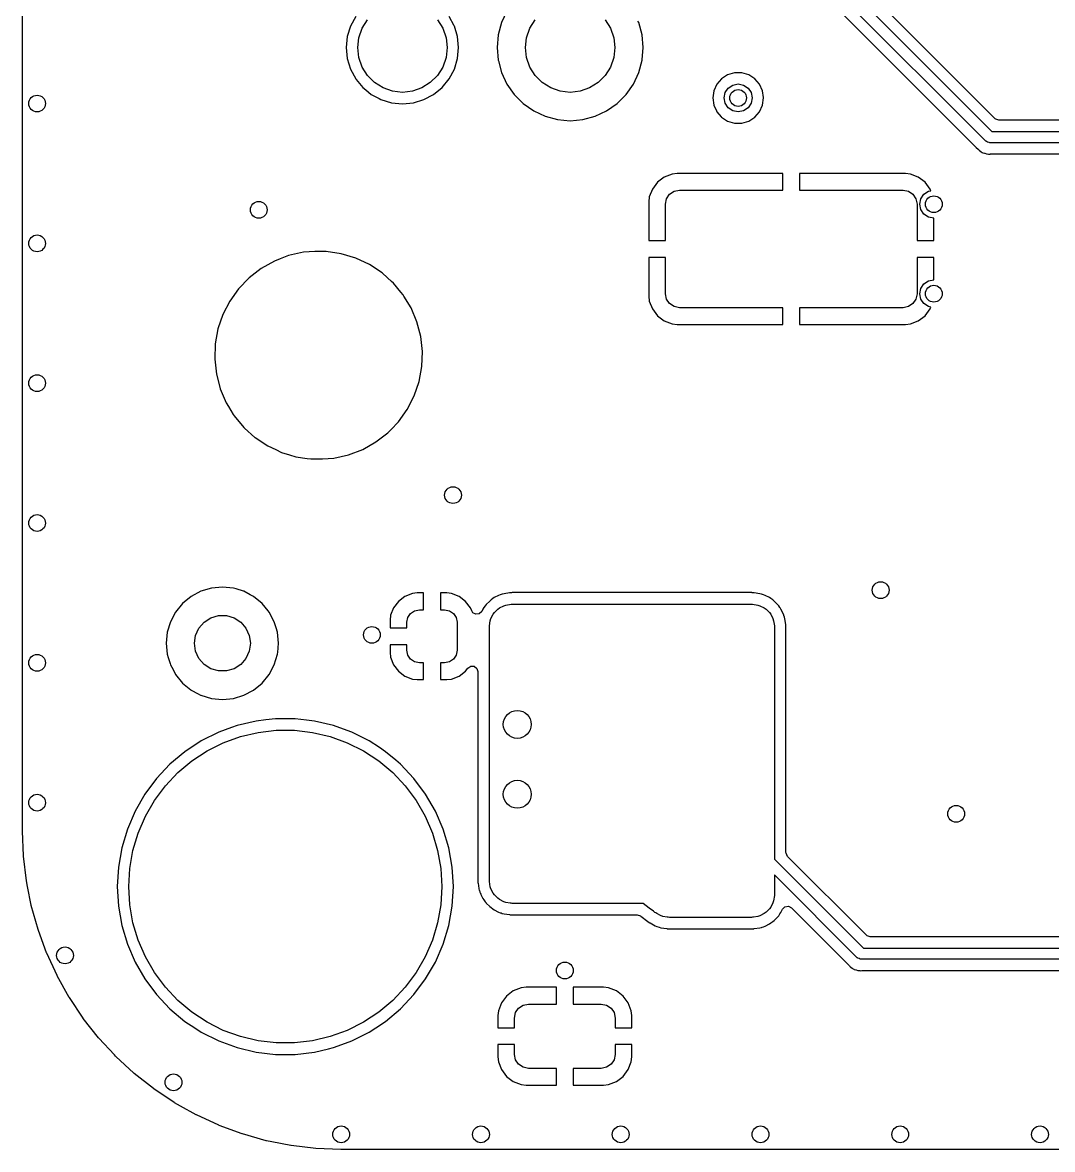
# Model space of a CAD drawing. Extents: x 100.3 to 197.2, y -144.7 to -85.3.
# Drawn here: x 100.3 to 118.72, y -144.7 to -124.55 of the extents above; entities that cross this region are included whole.
import ezdxf

# ---------------------------------------------------------------- set-up
doc = ezdxf.new("R2010")
doc.units = 0
doc.layers.add('BLACK', color=7, linetype='CONTINUOUS')

msp = doc.modelspace()

# ---------------------------------------------------------------- linework, layer by layer
at = {"layer": 'BLACK', "linetype": 'CONTINUOUS'}
for p, q in [((114.171, -123.029), (117.641, -126.5)), ((117.529, -126.671), (114.029, -123.171)), ((114.065, -123.49), (117.341, -126.766)), ((117.695, -126.271), (115.031, -123.606)), ((100.3, -125), (100.3, -124.05)), ((106.26, -124.441), (106.167, -124.615)), ((106.375, -124.653), (106.47, -124.501)), ((107.721, -124.501), (107.816, -124.653)), ((108.022, -124.611), (107.932, -124.441)), ((108.965, -124.347), (108.869, -124.553)), ((109.375, -124.653), (109.47, -124.501)), ((110.721, -124.501), (110.816, -124.653)), ((106.167, -124.615), (106.109, -124.804)), ((106.167, -124.615), (106.167, -124.615)), ((106.316, -124.822), (106.375, -124.653)), ((107.816, -124.653), (107.876, -124.822)), ((108.024, -124.615), (108.022, -124.611)), ((108.082, -124.804), (108.024, -124.615)), ((108.869, -124.553), (108.81, -124.773)), ((109.316, -124.822), (109.375, -124.653)), ((110.816, -124.653), (110.876, -124.822)), ((111.322, -124.553), (111.309, -124.524)), ((111.381, -124.773), (111.322, -124.553)), ((106.109, -124.804), (106.09, -125)), ((106.109, -124.804), (106.109, -124.804)), ((106.295, -125), (106.316, -124.822)), ((107.876, -124.822), (107.896, -125)), ((108.101, -125), (108.082, -124.804)), ((108.082, -124.804), (108.082, -124.804)), ((108.082, -124.804), (108.082, -124.804)), ((108.81, -124.773), (108.79, -125)), ((109.295, -125), (109.316, -124.822)), ((110.876, -124.822), (110.896, -125)), ((111.401, -125), (111.381, -124.773)), ((111.381, -124.773), (111.381, -124.773)), ((111.381, -124.773), (111.381, -124.773)), ((100.3, -128.45), (100.3, -125)), ((106.09, -125), (106.09, -125)), ((106.09, -125), (106.109, -125.196)), ((106.316, -125.178), (106.295, -125)), ((107.896, -125), (107.876, -125.178)), ((108.082, -125.194), (108.101, -125)), ((108.101, -125), (108.101, -125)), ((108.101, -125), (108.101, -125)), ((108.79, -125), (108.79, -125)), ((108.79, -125), (108.81, -125.227)), ((109.316, -125.178), (109.295, -125)), ((110.896, -125), (110.876, -125.178)), ((111.382, -125.22), (111.401, -125)), ((111.401, -125), (111.401, -125)), ((106.109, -125.196), (106.109, -125.196)), ((106.109, -125.196), (106.167, -125.385)), ((106.375, -125.347), (106.316, -125.178)), ((107.876, -125.178), (107.816, -125.347)), ((108.024, -125.385), (108.082, -125.196)), ((108.082, -125.196), (108.082, -125.194)), ((108.81, -125.227), (108.81, -125.227)), ((108.81, -125.227), (108.81, -125.227)), ((108.81, -125.227), (108.812, -125.236)), ((108.812, -125.236), (108.869, -125.447)), ((109.375, -125.347), (109.316, -125.178)), ((110.876, -125.178), (110.816, -125.347)), ((111.322, -125.447), (111.381, -125.227)), ((111.381, -125.227), (111.382, -125.22)), ((106.167, -125.385), (106.167, -125.385)), ((106.167, -125.385), (106.26, -125.559)), ((106.47, -125.499), (106.375, -125.347)), ((106.597, -125.626), (106.47, -125.499)), ((107.721, -125.499), (107.594, -125.626)), ((107.816, -125.347), (107.721, -125.499)), ((107.932, -125.559), (108.024, -125.385)), ((108.869, -125.447), (108.965, -125.653)), ((109.47, -125.499), (109.375, -125.347)), ((109.597, -125.626), (109.47, -125.499)), ((110.721, -125.499), (110.594, -125.626)), ((110.816, -125.347), (110.721, -125.499)), ((111.226, -125.653), (111.322, -125.447)), ((112.911, -125.486), (112.802, -125.556)), ((113.035, -125.45), (112.911, -125.486)), ((112.911, -125.486), (112.911, -125.486)), ((113.165, -125.45), (113.035, -125.45)), ((113.035, -125.45), (113.035, -125.45)), ((113.289, -125.486), (113.165, -125.45)), ((113.165, -125.45), (113.165, -125.45)), ((113.398, -125.556), (113.289, -125.486)), ((113.289, -125.486), (113.289, -125.486)), ((113.289, -125.486), (113.289, -125.486)), ((113.289, -125.486), (113.289, -125.486)), ((106.26, -125.559), (106.26, -125.559)), ((106.26, -125.559), (106.26, -125.559)), ((106.26, -125.559), (106.27, -125.571)), ((106.27, -125.571), (106.385, -125.711)), ((106.385, -125.711), (106.385, -125.711)), ((106.385, -125.711), (106.438, -125.755)), ((106.748, -125.721), (106.597, -125.626)), ((106.918, -125.78), (106.748, -125.721)), ((107.443, -125.721), (107.274, -125.78)), ((107.594, -125.626), (107.443, -125.721)), ((107.654, -125.836), (107.807, -125.711)), ((107.807, -125.711), (107.932, -125.559)), ((108.965, -125.653), (108.965, -125.653)), ((108.965, -125.653), (109.093, -125.836)), ((109.748, -125.721), (109.597, -125.626)), ((109.918, -125.78), (109.748, -125.721)), ((110.443, -125.721), (110.274, -125.78)), ((110.594, -125.626), (110.443, -125.721)), ((111.096, -125.839), (111.226, -125.653)), ((112.717, -125.654), (112.663, -125.772)), ((112.802, -125.556), (112.717, -125.654)), ((112.869, -125.804), (112.923, -125.723)), ((112.923, -125.723), (113.004, -125.669)), ((113.004, -125.669), (113.1, -125.65)), ((113.1, -125.65), (113.196, -125.669)), ((113.196, -125.669), (113.277, -125.723)), ((113.277, -125.723), (113.331, -125.804)), ((113.483, -125.654), (113.398, -125.556)), ((113.398, -125.556), (113.398, -125.556)), ((113.398, -125.556), (113.398, -125.556)), ((113.536, -125.77), (113.483, -125.654)), ((106.438, -125.755), (106.537, -125.836)), ((106.537, -125.836), (106.537, -125.836)), ((106.537, -125.836), (106.537, -125.836)), ((106.537, -125.836), (106.677, -125.911)), ((106.677, -125.911), (106.711, -125.929)), ((107.096, -125.8), (106.918, -125.78)), ((107.274, -125.78), (107.096, -125.8)), ((107.48, -125.929), (107.654, -125.836)), ((109.093, -125.836), (109.095, -125.839)), ((109.095, -125.839), (109.256, -126)), ((110.096, -125.8), (109.918, -125.78)), ((110.274, -125.78), (110.096, -125.8)), ((110.935, -126), (111.035, -125.9)), ((111.035, -125.9), (111.096, -125.839)), ((112.663, -125.772), (112.645, -125.9)), ((112.645, -125.9), (112.645, -125.9)), ((112.645, -125.9), (112.663, -126.028)), ((112.85, -125.9), (112.869, -125.804)), ((112.869, -125.996), (112.85, -125.9)), ((113.331, -125.804), (113.35, -125.9)), ((113.35, -125.9), (113.331, -125.996)), ((113.537, -125.772), (113.536, -125.77)), ((113.554, -125.892), (113.537, -125.772)), ((113.537, -126.028), (113.555, -125.9)), ((113.555, -125.9), (113.554, -125.892)), ((106.711, -125.929), (106.899, -125.986)), ((106.899, -125.986), (106.899, -125.986)), ((106.899, -125.986), (106.899, -125.986)), ((106.899, -125.986), (107.096, -126.005)), ((107.096, -126.005), (107.292, -125.986)), ((107.096, -126.005), (107.096, -126.005)), ((107.096, -126.005), (107.096, -126.005)), ((107.292, -125.986), (107.48, -125.929)), ((107.292, -125.986), (107.292, -125.986)), ((107.292, -125.986), (107.292, -125.986)), ((109.256, -126), (109.443, -126.131)), ((110.748, -126.131), (110.935, -126)), ((112.663, -126.028), (112.711, -126.133)), ((112.923, -126.077), (112.869, -125.996)), ((113.004, -126.131), (112.923, -126.077)), ((113.277, -126.077), (113.196, -126.131)), ((113.331, -125.996), (113.277, -126.077)), ((113.483, -126.146), (113.537, -126.028)), ((109.443, -126.131), (109.443, -126.131)), ((109.443, -126.131), (109.443, -126.131)), ((109.443, -126.131), (109.443, -126.131)), ((109.443, -126.131), (109.649, -126.227)), ((109.649, -126.227), (109.649, -126.227)), ((109.649, -126.227), (109.869, -126.286)), ((109.869, -126.286), (109.869, -126.286)), ((109.869, -126.286), (109.869, -126.286)), ((109.869, -126.286), (110.096, -126.306)), ((110.096, -126.306), (110.322, -126.286)), ((110.096, -126.306), (110.096, -126.306)), ((110.096, -126.306), (110.096, -126.306)), ((110.322, -126.286), (110.542, -126.227)), ((110.322, -126.286), (110.322, -126.286)), ((110.322, -126.286), (110.322, -126.286)), ((110.542, -126.227), (110.748, -126.131)), ((112.711, -126.133), (112.717, -126.146)), ((112.717, -126.146), (112.798, -126.239)), ((112.798, -126.239), (112.802, -126.244)), ((112.802, -126.244), (112.909, -126.313)), ((112.909, -126.313), (112.911, -126.314)), ((112.911, -126.314), (113.035, -126.35)), ((113.1, -126.15), (113.004, -126.131)), ((113.196, -126.131), (113.1, -126.15)), ((113.165, -126.35), (113.289, -126.314)), ((113.289, -126.314), (113.398, -126.244)), ((113.398, -126.244), (113.483, -126.146)), ((117.707, -126.281), (117.695, -126.271)), ((117.765, -126.299), (117.707, -126.281)), ((120.476, -126.299), (117.765, -126.299)), ((113.035, -126.35), (113.035, -126.35)), ((113.035, -126.35), (113.165, -126.35)), ((113.165, -126.35), (113.165, -126.35)), ((117.641, -126.5), (120.5, -126.5)), ((117.536, -126.674), (117.529, -126.671)), ((117.541, -126.681), (117.536, -126.674)), ((117.563, -126.688), (117.541, -126.681)), ((117.584, -126.699), (117.563, -126.688)), ((117.592, -126.698), (117.584, -126.699)), ((117.6, -126.7), (117.592, -126.698)), ((120.459, -126.7), (117.6, -126.7)), ((117.341, -126.766), (117.35, -126.778)), ((117.35, -126.778), (117.351, -126.777)), ((117.351, -126.777), (117.356, -126.784)), ((117.356, -126.784), (117.392, -126.817)), ((117.392, -126.817), (117.393, -126.818)), ((117.393, -126.818), (117.405, -126.83)), ((117.405, -126.83), (117.407, -126.832)), ((117.407, -126.832), (117.41, -126.834)), ((117.41, -126.834), (117.416, -126.838)), ((117.416, -126.838), (117.439, -126.86)), ((117.439, -126.86), (117.439, -126.86)), ((117.439, -126.86), (117.439, -126.86)), ((117.439, -126.86), (117.448, -126.863)), ((117.448, -126.863), (117.468, -126.874)), ((117.468, -126.874), (117.477, -126.88)), ((117.477, -126.88), (117.508, -126.887)), ((117.508, -126.887), (117.514, -126.889)), ((117.514, -126.889), (117.544, -126.9)), ((117.544, -126.9), (117.554, -126.9)), ((117.554, -126.9), (117.576, -126.903)), ((117.576, -126.903), (117.586, -126.905)), ((117.586, -126.905), (117.61, -126.902)), ((117.61, -126.902), (117.617, -126.901)), ((117.617, -126.901), (117.624, -126.9)), ((117.624, -126.9), (120.335, -126.9)), ((111.778, -127.316), (111.657, -127.407)), ((111.919, -127.261), (111.778, -127.316)), ((112.007, -127.25), (111.919, -127.261)), ((111.919, -127.261), (111.919, -127.261)), ((113.9, -127.25), (112.007, -127.25)), ((112.007, -127.25), (112.007, -127.25)), ((113.9, -127.55), (113.9, -127.25)), ((113.9, -127.25), (113.9, -127.25)), ((114.2, -127.25), (114.2, -127.55)), ((116.093, -127.25), (114.2, -127.25)), ((114.2, -127.25), (114.2, -127.25)), ((116.181, -127.261), (116.093, -127.25)), ((116.322, -127.316), (116.181, -127.261)), ((116.443, -127.407), (116.322, -127.316)), ((111.566, -127.528), (111.511, -127.669)), ((111.657, -127.407), (111.566, -127.528)), ((111.657, -127.407), (111.657, -127.407)), ((116.534, -127.528), (116.443, -127.407)), ((116.443, -127.407), (116.443, -127.407)), ((116.547, -127.561), (116.534, -127.528)), ((111.511, -127.669), (111.5, -127.757)), ((111.8, -127.8), (111.819, -127.704)), ((111.819, -127.704), (111.873, -127.623)), ((111.873, -127.623), (111.954, -127.569)), ((111.954, -127.569), (112.05, -127.55)), ((112.05, -127.55), (113.9, -127.55)), ((114.2, -127.55), (116.05, -127.55)), ((116.05, -127.55), (116.146, -127.569)), ((116.146, -127.569), (116.227, -127.623)), ((116.227, -127.623), (116.281, -127.704)), ((116.281, -127.704), (116.3, -127.8)), ((116.35, -127.8), (116.369, -127.704)), ((116.369, -127.704), (116.423, -127.623)), ((116.423, -127.623), (116.504, -127.569)), ((116.504, -127.569), (116.547, -127.561)), ((111.5, -127.757), (111.5, -127.757)), ((111.5, -127.757), (111.5, -128.45)), ((111.8, -128.45), (111.8, -127.8)), ((116.3, -127.8), (116.3, -128.45)), ((116.369, -127.896), (116.35, -127.8)), ((116.423, -127.977), (116.369, -127.896)), ((116.504, -128.031), (116.423, -127.977)), ((116.6, -128.05), (116.504, -128.031)), ((116.6, -128.45), (116.6, -128.05)), ((100.3, -130.568), (100.3, -128.45)), ((111.5, -128.45), (111.5, -128.45)), ((111.5, -128.45), (111.8, -128.45)), ((116.3, -128.45), (116.6, -128.45)), ((116.6, -128.45), (116.6, -128.45)), ((105.06, -128.719), (104.908, -128.777)), ((105.325, -128.66), (105.06, -128.719)), ((105.528, -128.645), (105.325, -128.66)), ((105.325, -128.66), (105.325, -128.66)), ((105.325, -128.66), (105.325, -128.66)), ((105.731, -128.645), (105.528, -128.645)), ((106, -128.685), (105.731, -128.645)), ((105.731, -128.645), (105.731, -128.645)), ((106.26, -128.763), (106, -128.685)), ((106, -128.685), (106, -128.685)), ((104.569, -128.949), (104.355, -129.115)), ((104.806, -128.816), (104.569, -128.949)), ((104.569, -128.949), (104.569, -128.949)), ((104.908, -128.777), (104.806, -128.816)), ((106.506, -128.878), (106.26, -128.763)), ((106.732, -129.028), (106.506, -128.878)), ((106.506, -128.878), (106.506, -128.878)), ((106.506, -128.878), (106.506, -128.878)), ((111.8, -128.75), (111.5, -128.75)), ((111.5, -128.75), (111.5, -128.75)), ((111.5, -128.75), (111.5, -129.443)), ((111.8, -129.4), (111.8, -128.75)), ((116.6, -128.75), (116.3, -128.75)), ((116.3, -128.75), (116.3, -129.4)), ((116.6, -129.15), (116.6, -128.75)), ((116.6, -128.75), (116.6, -128.75)), ((104.355, -129.115), (104.166, -129.31)), ((104.355, -129.115), (104.355, -129.115)), ((106.829, -129.115), (106.732, -129.028)), ((106.732, -129.028), (106.732, -129.028)), ((106.732, -129.028), (106.732, -129.028)), ((106.901, -129.179), (106.829, -129.115)), ((116.504, -129.169), (116.6, -129.15)), ((104.166, -129.31), (104.008, -129.531)), ((104.166, -129.31), (104.166, -129.31)), ((106.934, -129.209), (106.901, -129.179)), ((107.069, -129.371), (106.934, -129.209)), ((106.934, -129.209), (106.934, -129.209)), ((116.35, -129.4), (116.369, -129.304)), ((116.369, -129.304), (116.423, -129.223)), ((116.423, -129.223), (116.504, -129.169)), ((104.008, -129.531), (103.884, -129.773)), ((107.108, -129.418), (107.069, -129.371)), ((107.123, -129.443), (107.108, -129.418)), ((107.249, -129.65), (107.123, -129.443)), ((111.5, -129.443), (111.511, -129.531)), ((111.511, -129.531), (111.511, -129.531)), ((111.511, -129.531), (111.566, -129.672)), ((111.819, -129.496), (111.8, -129.4)), ((111.873, -129.577), (111.819, -129.496)), ((116.281, -129.496), (116.227, -129.577)), ((116.3, -129.4), (116.281, -129.496)), ((116.369, -129.496), (116.35, -129.4)), ((116.423, -129.577), (116.369, -129.496)), ((107.356, -129.9), (107.249, -129.65)), ((111.566, -129.672), (111.657, -129.793)), ((111.954, -129.631), (111.873, -129.577)), ((112.05, -129.65), (111.954, -129.631)), ((113.9, -129.65), (112.05, -129.65)), ((113.9, -129.95), (113.9, -129.65)), ((116.05, -129.65), (114.2, -129.65)), ((114.2, -129.65), (114.2, -129.95)), ((116.146, -129.631), (116.05, -129.65)), ((116.227, -129.577), (116.146, -129.631)), ((116.504, -129.631), (116.423, -129.577)), ((116.443, -129.793), (116.534, -129.672)), ((116.547, -129.639), (116.504, -129.631)), ((116.534, -129.672), (116.547, -129.639)), ((103.884, -129.773), (103.796, -130.03)), ((103.884, -129.773), (103.884, -129.773)), ((107.424, -130.162), (107.356, -129.9)), ((111.657, -129.793), (111.657, -129.793)), ((111.657, -129.793), (111.778, -129.884)), ((111.778, -129.884), (111.919, -129.939)), ((111.919, -129.939), (112.007, -129.95)), ((112.007, -129.95), (113.9, -129.95)), ((113.9, -129.95), (113.9, -129.95)), ((113.9, -129.95), (113.9, -129.95)), ((114.2, -129.95), (116.093, -129.95)), ((114.2, -129.95), (114.2, -129.95)), ((116.093, -129.95), (116.181, -129.939)), ((116.093, -129.95), (116.093, -129.95)), ((116.181, -129.939), (116.322, -129.884)), ((116.181, -129.939), (116.181, -129.939)), ((116.322, -129.884), (116.443, -129.793)), ((116.443, -129.793), (116.443, -129.793)), ((103.796, -130.03), (103.747, -130.297)), ((103.796, -130.03), (103.796, -130.03)), ((103.747, -130.297), (103.737, -130.568)), ((107.454, -130.432), (107.424, -130.162)), ((107.444, -130.703), (107.454, -130.432)), ((100.3, -135.65), (100.3, -130.568)), ((103.737, -130.568), (103.767, -130.838)), ((107.395, -130.97), (107.444, -130.703)), ((103.767, -130.838), (103.828, -131.072)), ((103.828, -131.072), (103.835, -131.1)), ((103.835, -131.1), (103.942, -131.35)), ((107.307, -131.227), (107.395, -130.97)), ((103.942, -131.35), (103.983, -131.418)), ((107.183, -131.469), (107.307, -131.227)), ((103.983, -131.418), (104.07, -131.56)), ((104.07, -131.56), (104.083, -131.582)), ((107.025, -131.69), (107.183, -131.469)), ((104.083, -131.582), (104.083, -131.582)), ((104.083, -131.582), (104.257, -131.791)), ((106.889, -131.831), (107.025, -131.69)), ((104.257, -131.791), (104.257, -131.791)), ((104.257, -131.791), (104.257, -131.791)), ((104.257, -131.791), (104.257, -131.791)), ((104.257, -131.791), (104.271, -131.803)), ((104.271, -131.803), (104.455, -131.968)), ((104.455, -131.968), (104.459, -131.972)), ((104.459, -131.972), (104.685, -132.122)), ((106.622, -132.051), (106.837, -131.885)), ((106.837, -131.885), (106.841, -131.88)), ((106.841, -131.88), (106.889, -131.831)), ((104.685, -132.122), (104.685, -132.122)), ((104.685, -132.122), (104.685, -132.122)), ((104.685, -132.122), (104.828, -132.188)), ((106.385, -132.184), (106.622, -132.051)), ((104.828, -132.188), (104.931, -132.237)), ((104.931, -132.237), (105.077, -132.281)), ((105.077, -132.281), (105.191, -132.315)), ((105.191, -132.315), (105.191, -132.315)), ((105.191, -132.315), (105.191, -132.315)), ((105.191, -132.315), (105.393, -132.345)), ((105.393, -132.345), (105.46, -132.355)), ((105.46, -132.355), (105.46, -132.355)), ((105.46, -132.355), (105.663, -132.355)), ((105.663, -132.355), (105.866, -132.34)), ((105.866, -132.34), (106.131, -132.281)), ((106.131, -132.281), (106.385, -132.184)), ((103.49, -134.721), (103.316, -134.814)), ((103.679, -134.664), (103.49, -134.721)), ((103.49, -134.721), (103.49, -134.721)), ((103.875, -134.645), (103.679, -134.664)), ((103.679, -134.664), (103.679, -134.664)), ((104.071, -134.664), (103.875, -134.645)), ((103.875, -134.645), (103.875, -134.645)), ((104.12, -134.679), (104.071, -134.664)), ((104.071, -134.664), (104.071, -134.664)), ((104.254, -134.72), (104.12, -134.679)), ((104.26, -134.721), (104.254, -134.72)), ((104.373, -134.782), (104.26, -134.721)), ((104.26, -134.721), (104.26, -134.721)), ((104.434, -134.814), (104.373, -134.782)), ((107.275, -134.76), (107.14, -134.813)), ((107.359, -134.75), (107.275, -134.76)), ((107.475, -134.75), (107.359, -134.75)), ((107.475, -135.05), (107.475, -134.75)), ((107.475, -134.75), (107.475, -134.75)), ((107.891, -134.75), (107.775, -134.75)), ((107.775, -134.75), (107.775, -134.75)), ((107.775, -134.75), (107.775, -135.05)), ((107.975, -134.76), (107.891, -134.75)), ((108.11, -134.813), (107.975, -134.76)), ((108.845, -134.783), (108.816, -134.795)), ((108.882, -134.771), (108.845, -134.783)), ((108.914, -134.764), (108.882, -134.771)), ((108.882, -134.771), (108.882, -134.771)), ((109.012, -134.748), (108.914, -134.764)), ((108.914, -134.764), (108.914, -134.764)), ((109.02, -134.747), (109.012, -134.748)), ((109.048, -134.745), (109.02, -134.747)), ((109.02, -134.747), (109.02, -134.747)), ((109.02, -134.747), (109.02, -134.747)), ((109.02, -134.747), (109.02, -134.747)), ((109.02, -134.747), (109.02, -134.747)), ((109.056, -134.744), (109.048, -134.745)), ((109.048, -134.745), (109.048, -134.745)), ((109.048, -134.745), (109.048, -134.745)), ((109.048, -134.745), (109.048, -134.745)), ((109.048, -134.745), (109.048, -134.745)), ((113.344, -134.744), (109.056, -134.744)), ((109.056, -134.744), (109.056, -134.744)), ((113.352, -134.745), (113.344, -134.744)), ((113.344, -134.744), (113.344, -134.744)), ((113.375, -134.747), (113.352, -134.745)), ((113.352, -134.745), (113.352, -134.745)), ((113.38, -134.747), (113.375, -134.747)), ((113.388, -134.748), (113.38, -134.747)), ((113.38, -134.747), (113.38, -134.747)), ((113.38, -134.747), (113.38, -134.747)), ((113.38, -134.747), (113.38, -134.747)), ((113.486, -134.764), (113.388, -134.748)), ((113.515, -134.77), (113.486, -134.764)), ((113.486, -134.764), (113.486, -134.764)), ((113.486, -134.764), (113.486, -134.764)), ((113.518, -134.771), (113.515, -134.77)), ((113.555, -134.783), (113.518, -134.771)), ((113.518, -134.771), (113.518, -134.771)), ((113.584, -134.795), (113.555, -134.783)), ((113.555, -134.783), (113.555, -134.783)), ((103.164, -134.939), (103.039, -135.091)), ((103.316, -134.814), (103.164, -134.939)), ((103.164, -134.939), (103.164, -134.939)), ((103.316, -134.814), (103.316, -134.814)), ((104.586, -134.939), (104.434, -134.814)), ((104.434, -134.814), (104.434, -134.814)), ((104.434, -134.814), (104.434, -134.814)), ((104.692, -135.069), (104.586, -134.939)), ((104.586, -134.939), (104.586, -134.939)), ((107.025, -134.9), (106.938, -135.015)), ((107.14, -134.813), (107.025, -134.9)), ((107.025, -134.9), (107.025, -134.9)), ((108.225, -134.9), (108.11, -134.813)), ((108.312, -135.015), (108.225, -134.9)), ((108.225, -134.9), (108.225, -134.9)), ((108.574, -134.98), (108.551, -135.012)), ((108.595, -134.956), (108.574, -134.98)), ((108.574, -134.98), (108.574, -134.98)), ((108.656, -134.895), (108.595, -134.956)), ((108.68, -134.874), (108.656, -134.895)), ((108.712, -134.851), (108.68, -134.874)), ((108.68, -134.874), (108.68, -134.874)), ((108.739, -134.834), (108.712, -134.851)), ((108.712, -134.851), (108.712, -134.851)), ((108.816, -134.795), (108.739, -134.834)), ((108.739, -134.834), (108.739, -134.834)), ((108.832, -135.017), (108.909, -134.978)), ((108.909, -134.978), (108.946, -134.967)), ((108.946, -134.967), (109.04, -134.952)), ((109.04, -134.952), (109.06, -134.95)), ((109.06, -134.95), (113.34, -134.95)), ((113.34, -134.95), (113.36, -134.952)), ((113.36, -134.952), (113.454, -134.967)), ((113.454, -134.967), (113.491, -134.978)), ((113.491, -134.978), (113.568, -135.017)), ((113.661, -134.834), (113.584, -134.795)), ((113.688, -134.851), (113.661, -134.834)), ((113.72, -134.874), (113.688, -134.851)), ((113.744, -134.895), (113.72, -134.874)), ((113.72, -134.874), (113.72, -134.874)), ((113.72, -134.874), (113.72, -134.874)), ((113.805, -134.956), (113.744, -134.895)), ((113.811, -134.962), (113.805, -134.956)), ((113.805, -134.956), (113.805, -134.956)), ((113.805, -134.956), (113.805, -134.956)), ((113.826, -134.98), (113.811, -134.962)), ((113.849, -135.012), (113.826, -134.98)), ((103.039, -135.091), (102.946, -135.265)), ((103.039, -135.091), (103.039, -135.091)), ((103.548, -135.272), (103.667, -135.195)), ((103.667, -135.195), (103.804, -135.155)), ((103.804, -135.155), (103.946, -135.155)), ((103.946, -135.155), (104.083, -135.195)), ((104.083, -135.195), (104.202, -135.272)), ((104.711, -135.091), (104.692, -135.069)), ((104.804, -135.265), (104.711, -135.091)), ((106.885, -135.15), (106.875, -135.234)), ((106.938, -135.015), (106.885, -135.15)), ((107.175, -135.275), (107.192, -135.189)), ((107.192, -135.189), (107.241, -135.116)), ((107.241, -135.116), (107.314, -135.067)), ((107.314, -135.067), (107.4, -135.05)), ((107.4, -135.05), (107.475, -135.05)), ((107.775, -135.05), (107.85, -135.05)), ((107.85, -135.05), (107.936, -135.067)), ((107.936, -135.067), (108.009, -135.116)), ((108.009, -135.116), (108.058, -135.189)), ((108.058, -135.189), (108.075, -135.275)), ((108.334, -135.07), (108.312, -135.015)), ((108.356, -135.104), (108.334, -135.07)), ((108.41, -135.132), (108.356, -135.104)), ((108.471, -135.122), (108.41, -135.132)), ((108.514, -135.079), (108.471, -135.122)), ((108.534, -135.039), (108.514, -135.079)), ((108.551, -135.012), (108.534, -135.039)), ((108.534, -135.039), (108.534, -135.039)), ((108.551, -135.012), (108.551, -135.012)), ((108.678, -135.209), (108.717, -135.132)), ((108.717, -135.132), (108.74, -135.101)), ((108.74, -135.101), (108.801, -135.04)), ((108.801, -135.04), (108.832, -135.017)), ((113.568, -135.017), (113.599, -135.04)), ((113.599, -135.04), (113.66, -135.101)), ((113.66, -135.101), (113.683, -135.132)), ((113.683, -135.132), (113.722, -135.209)), ((113.851, -135.015), (113.849, -135.012)), ((113.849, -135.012), (113.849, -135.012)), ((113.849, -135.012), (113.849, -135.012)), ((113.866, -135.039), (113.851, -135.015)), ((113.905, -135.116), (113.866, -135.039)), ((113.917, -135.145), (113.905, -135.116)), ((113.92, -135.156), (113.917, -135.145)), ((113.929, -135.182), (113.92, -135.156)), ((113.936, -135.214), (113.929, -135.182)), ((113.929, -135.182), (113.929, -135.182)), ((113.929, -135.182), (113.929, -135.182)), ((102.946, -135.265), (102.889, -135.454)), ((102.946, -135.265), (102.946, -135.265)), ((103.395, -135.509), (103.454, -135.38)), ((103.454, -135.38), (103.548, -135.272)), ((104.202, -135.272), (104.296, -135.38)), ((104.296, -135.38), (104.355, -135.509)), ((104.837, -135.375), (104.804, -135.265)), ((104.861, -135.454), (104.837, -135.375)), ((106.875, -135.234), (106.875, -135.375)), ((106.875, -135.375), (106.875, -135.375)), ((106.875, -135.375), (107.175, -135.375)), ((107.175, -135.375), (107.175, -135.275)), ((108.075, -135.275), (108.075, -135.775)), ((108.65, -135.36), (108.652, -135.34)), ((108.65, -139.89), (108.65, -135.36)), ((108.652, -135.34), (108.667, -135.246)), ((108.667, -135.246), (108.678, -135.209)), ((108.667, -135.246), (108.667, -135.246)), ((108.667, -135.246), (108.667, -135.246)), ((113.722, -135.209), (113.733, -135.246)), ((113.733, -135.246), (113.748, -135.34)), ((113.748, -135.34), (113.75, -135.36)), ((113.75, -135.36), (113.75, -139.509)), ((113.952, -135.312), (113.936, -135.214)), ((113.953, -135.32), (113.952, -135.312)), ((113.955, -135.348), (113.953, -135.32)), ((113.955, -135.35), (113.955, -135.348)), ((113.955, -135.356), (113.955, -135.35)), ((113.956, -135.356), (113.955, -135.356)), ((113.956, -139.39), (113.956, -135.356)), ((102.889, -135.454), (102.87, -135.65)), ((102.889, -135.454), (102.889, -135.454)), ((103.375, -135.65), (103.395, -135.509)), ((104.355, -135.509), (104.375, -135.65)), ((104.88, -135.65), (104.861, -135.454)), ((104.861, -135.454), (104.861, -135.454)), ((104.861, -135.454), (104.861, -135.454)), ((100.3, -138.952), (100.3, -135.65)), ((102.87, -135.65), (102.87, -135.65)), ((102.87, -135.65), (102.889, -135.846)), ((103.395, -135.791), (103.375, -135.65)), ((103.454, -135.92), (103.395, -135.791)), ((104.355, -135.791), (104.296, -135.92)), ((104.375, -135.65), (104.355, -135.791)), ((104.864, -135.816), (104.88, -135.65)), ((104.88, -135.65), (104.88, -135.65)), ((107.175, -135.675), (106.875, -135.675)), ((106.875, -135.675), (106.875, -135.675)), ((106.875, -135.675), (106.875, -135.816)), ((107.175, -135.775), (107.175, -135.675)), ((107.192, -135.861), (107.175, -135.775)), ((108.075, -135.775), (108.058, -135.861)), ((102.889, -135.846), (102.889, -135.846)), ((102.889, -135.846), (102.907, -135.906)), ((102.907, -135.906), (102.939, -136.01)), ((103.548, -136.028), (103.454, -135.92)), ((104.296, -135.92), (104.202, -136.028)), ((104.804, -136.035), (104.861, -135.846)), ((104.861, -135.846), (104.862, -135.839)), ((104.862, -135.839), (104.864, -135.816)), ((106.875, -135.816), (106.885, -135.9)), ((106.885, -135.9), (106.938, -136.035)), ((107.241, -135.934), (107.192, -135.861)), ((107.314, -135.983), (107.241, -135.934)), ((107.4, -136), (107.314, -135.983)), ((107.475, -136), (107.4, -136)), ((107.475, -136.3), (107.475, -136)), ((107.85, -136), (107.775, -136)), ((107.775, -136), (107.775, -136.3)), ((107.936, -135.983), (107.85, -136)), ((108.009, -135.934), (107.936, -135.983)), ((108.058, -135.861), (108.009, -135.934)), ((102.939, -136.01), (102.946, -136.035)), ((102.946, -136.035), (102.946, -136.035)), ((102.946, -136.035), (102.992, -136.12)), ((102.992, -136.12), (103.039, -136.209)), ((103.667, -136.105), (103.548, -136.028)), ((103.804, -136.145), (103.667, -136.105)), ((103.946, -136.145), (103.804, -136.145)), ((104.083, -136.105), (103.946, -136.145)), ((104.202, -136.028), (104.083, -136.105)), ((104.711, -136.209), (104.804, -136.035)), ((106.938, -136.035), (107.025, -136.15)), ((107.025, -136.15), (107.025, -136.15)), ((107.025, -136.15), (107.14, -136.237)), ((108.11, -136.237), (108.225, -136.15)), ((108.225, -136.15), (108.267, -136.094)), ((108.225, -136.15), (108.225, -136.15)), ((108.267, -136.094), (108.317, -136.06)), ((108.317, -136.06), (108.378, -136.061)), ((108.378, -136.061), (108.427, -136.098)), ((108.427, -136.098), (108.444, -136.154)), ((108.444, -136.154), (108.444, -137.096)), ((103.039, -136.209), (103.039, -136.209)), ((103.039, -136.209), (103.039, -136.209)), ((103.039, -136.209), (103.164, -136.361)), ((103.164, -136.361), (103.164, -136.361)), ((103.164, -136.361), (103.31, -136.48)), ((104.434, -136.486), (104.586, -136.361)), ((104.586, -136.361), (104.711, -136.209)), ((107.14, -136.237), (107.275, -136.29)), ((107.275, -136.29), (107.359, -136.3)), ((107.359, -136.3), (107.359, -136.3)), ((107.359, -136.3), (107.475, -136.3)), ((107.475, -136.3), (107.475, -136.3)), ((107.775, -136.3), (107.891, -136.3)), ((107.775, -136.3), (107.775, -136.3)), ((107.891, -136.3), (107.975, -136.29)), ((107.891, -136.3), (107.891, -136.3)), ((107.975, -136.29), (108.11, -136.237)), ((103.31, -136.48), (103.316, -136.486)), ((103.316, -136.486), (103.444, -136.554)), ((103.444, -136.554), (103.484, -136.576)), ((103.484, -136.576), (103.49, -136.579)), ((103.49, -136.579), (103.679, -136.636)), ((104.071, -136.636), (104.26, -136.579)), ((104.26, -136.579), (104.434, -136.486)), ((103.679, -136.636), (103.679, -136.636)), ((103.679, -136.636), (103.679, -136.636)), ((103.679, -136.636), (103.875, -136.655)), ((103.875, -136.655), (104.071, -136.636)), ((103.875, -136.655), (103.875, -136.655)), ((103.875, -136.655), (103.875, -136.655)), ((104.071, -136.636), (104.071, -136.636)), ((104.071, -136.636), (104.071, -136.636)), ((104.825, -136.999), (104.65, -137.02)), ((105.175, -136.999), (104.825, -136.999)), ((105.377, -137.023), (105.175, -136.999)), ((104.037, -137.157), (103.81, -137.24)), ((104.138, -137.121), (104.037, -137.157)), ((104.478, -137.04), (104.138, -137.121)), ((104.65, -137.02), (104.478, -137.04)), ((104.514, -137.243), (104.837, -137.205)), ((104.837, -137.205), (105.163, -137.205)), ((105.163, -137.205), (105.486, -137.243)), ((105.522, -137.04), (105.377, -137.023)), ((105.862, -137.121), (105.522, -137.04)), ((105.913, -137.139), (105.862, -137.121)), ((106.19, -137.24), (105.913, -137.139)), ((108.444, -137.096), (108.444, -137.098)), ((108.444, -137.098), (108.444, -137.102)), ((108.444, -137.102), (108.444, -137.104)), ((108.444, -137.104), (108.444, -138.346)), ((103.497, -137.397), (103.205, -137.589)), ((103.81, -137.24), (103.497, -137.397)), ((103.81, -137.24), (103.81, -137.24)), ((103.81, -137.24), (103.81, -137.24)), ((103.891, -137.429), (104.197, -137.318)), ((104.197, -137.318), (104.514, -137.243)), ((105.486, -137.243), (105.803, -137.318)), ((105.803, -137.318), (106.109, -137.429)), ((106.503, -137.397), (106.19, -137.24)), ((106.19, -137.24), (106.19, -137.24)), ((106.19, -137.24), (106.19, -137.24)), ((106.684, -137.516), (106.503, -137.397)), ((103.205, -137.589), (102.937, -137.814)), ((103.328, -137.754), (103.6, -137.575)), ((103.6, -137.575), (103.891, -137.429)), ((106.109, -137.429), (106.4, -137.575)), ((106.4, -137.575), (106.672, -137.754)), ((106.795, -137.589), (106.684, -137.516)), ((106.976, -137.742), (106.795, -137.589)), ((102.937, -137.814), (102.698, -138.068)), ((103.079, -137.963), (103.328, -137.754)), ((106.672, -137.754), (106.921, -137.963)), ((107.061, -137.813), (106.976, -137.742)), ((107.063, -137.814), (107.061, -137.813)), ((107.302, -138.068), (107.063, -137.814)), ((102.855, -138.2), (103.079, -137.963)), ((106.921, -137.963), (107.145, -138.2)), ((102.698, -138.068), (102.489, -138.348)), ((102.661, -138.461), (102.855, -138.2)), ((107.145, -138.2), (107.339, -138.461)), ((107.511, -138.348), (107.302, -138.068)), ((102.489, -138.348), (102.314, -138.651)), ((102.489, -138.348), (102.489, -138.348)), ((107.686, -138.651), (107.511, -138.348)), ((108.444, -138.346), (108.444, -138.348)), ((108.444, -138.348), (108.444, -138.352)), ((108.444, -138.352), (108.444, -138.354)), ((108.444, -138.354), (108.444, -139.894)), ((102.498, -138.743), (102.661, -138.461)), ((107.339, -138.461), (107.502, -138.743)), ((102.314, -138.651), (102.176, -138.972)), ((102.314, -138.651), (102.314, -138.651)), ((102.369, -139.042), (102.498, -138.743)), ((107.502, -138.743), (107.631, -139.042)), ((107.824, -138.972), (107.686, -138.651)), ((100.301, -138.953), (100.3, -138.952)), ((100.301, -138.96), (100.301, -138.953)), ((100.301, -139.001), (100.301, -138.96)), ((100.301, -138.96), (100.301, -138.96)), ((100.301, -139.007), (100.301, -139.001)), ((100.301, -139.009), (100.301, -139.007)), ((100.317, -139.453), (100.301, -139.009)), ((102.176, -138.972), (102.075, -139.307)), ((102.176, -138.972), (102.176, -138.972)), ((107.925, -139.307), (107.824, -138.972)), ((102.275, -139.354), (102.369, -139.042)), ((107.631, -139.042), (107.725, -139.354)), ((102.075, -139.307), (102.015, -139.651)), ((102.075, -139.307), (102.075, -139.307)), ((102.219, -139.675), (102.275, -139.354)), ((107.725, -139.354), (107.781, -139.675)), ((107.985, -139.651), (107.925, -139.307)), ((113.957, -139.405), (113.956, -139.39)), ((113.984, -139.46), (113.957, -139.405)), ((100.318, -139.456), (100.317, -139.453)), ((100.369, -139.897), (100.318, -139.456)), ((113.75, -139.509), (115.341, -141.1)), ((115.395, -140.871), (113.984, -139.46)), ((102.015, -139.651), (101.994, -140)), ((102.2, -140), (102.219, -139.675)), ((107.781, -139.675), (107.8, -140)), ((108.006, -140), (107.985, -139.651)), ((115.229, -141.271), (113.75, -139.791)), ((113.75, -139.791), (113.75, -140.14)), ((100.37, -139.9), (100.369, -139.897)), ((100.39, -140), (100.37, -139.9)), ((100.456, -140.335), (100.39, -140)), ((101.994, -140), (102.015, -140.349)), ((102.219, -140.325), (102.2, -140)), ((107.8, -140), (107.781, -140.325)), ((107.985, -140.349), (108.006, -140)), ((108.444, -139.894), (108.445, -139.902)), ((108.445, -139.902), (108.445, -139.902)), ((108.445, -139.902), (108.446, -139.916)), ((108.446, -139.916), (108.447, -139.928)), ((108.447, -139.928), (108.447, -139.93)), ((108.447, -139.93), (108.448, -139.938)), ((108.448, -139.938), (108.464, -140.036)), ((108.652, -139.91), (108.65, -139.89)), ((108.667, -140.004), (108.652, -139.91)), ((108.678, -140.041), (108.667, -140.004)), ((108.464, -140.036), (108.464, -140.036)), ((108.464, -140.036), (108.471, -140.068)), ((108.471, -140.068), (108.471, -140.068)), ((108.471, -140.068), (108.473, -140.072)), ((108.473, -140.072), (108.482, -140.1)), ((108.482, -140.1), (108.483, -140.105)), ((108.483, -140.105), (108.495, -140.134)), ((108.495, -140.134), (108.5, -140.143)), ((108.5, -140.143), (108.534, -140.211)), ((108.534, -140.211), (108.534, -140.211)), ((108.534, -140.211), (108.551, -140.238)), ((108.717, -140.118), (108.678, -140.041)), ((108.74, -140.149), (108.717, -140.118)), ((108.801, -140.21), (108.74, -140.149)), ((108.832, -140.233), (108.801, -140.21)), ((108.909, -140.272), (108.832, -140.233)), ((113.748, -140.16), (113.733, -140.254)), ((113.75, -140.14), (113.748, -140.16)), ((100.457, -140.339), (100.456, -140.335)), ((100.577, -140.766), (100.457, -140.339)), ((102.015, -140.349), (102.075, -140.693)), ((102.275, -140.646), (102.219, -140.325)), ((107.781, -140.325), (107.725, -140.646)), ((107.925, -140.693), (107.985, -140.349)), ((108.551, -140.238), (108.551, -140.238)), ((108.551, -140.238), (108.551, -140.238)), ((108.551, -140.238), (108.564, -140.256)), ((108.564, -140.256), (108.574, -140.27)), ((108.574, -140.27), (108.574, -140.27)), ((108.574, -140.27), (108.594, -140.293)), ((108.594, -140.293), (108.595, -140.294)), ((108.595, -140.294), (108.656, -140.355)), ((108.656, -140.355), (108.68, -140.376)), ((108.68, -140.376), (108.712, -140.399)), ((108.712, -140.399), (108.712, -140.399)), ((108.712, -140.399), (108.712, -140.399)), ((108.712, -140.399), (108.714, -140.4)), ((108.714, -140.4), (108.739, -140.416)), ((108.739, -140.416), (108.816, -140.455)), ((108.946, -140.283), (108.909, -140.272)), ((109.021, -140.295), (108.946, -140.283)), ((109.04, -140.298), (109.021, -140.295)), ((109.06, -140.3), (109.04, -140.298)), ((111.264, -140.3), (109.06, -140.3)), ((111.4, -140.3), (111.264, -140.3)), ((111.264, -140.3), (111.264, -140.3)), ((111.508, -140.383), (111.4, -140.3)), ((111.585, -140.442), (111.508, -140.383)), ((111.508, -140.383), (111.508, -140.383)), ((113.66, -140.399), (113.599, -140.46)), ((113.683, -140.368), (113.66, -140.399)), ((113.722, -140.291), (113.683, -140.368)), ((113.733, -140.254), (113.722, -140.291)), ((113.866, -140.461), (113.895, -140.403)), ((113.895, -140.403), (113.938, -140.36)), ((113.938, -140.36), (113.999, -140.35)), ((113.999, -140.35), (114.053, -140.378)), ((114.053, -140.378), (114.053, -140.378)), ((114.053, -140.378), (115.041, -141.366)), ((108.816, -140.455), (108.845, -140.467)), ((108.845, -140.467), (108.862, -140.472)), ((108.862, -140.472), (108.882, -140.479)), ((108.882, -140.479), (108.882, -140.479)), ((108.882, -140.479), (108.882, -140.479)), ((108.882, -140.479), (108.914, -140.486)), ((108.914, -140.486), (109.012, -140.502)), ((109.012, -140.502), (109.012, -140.502)), ((109.012, -140.502), (109.012, -140.502)), ((109.012, -140.502), (109.02, -140.503)), ((109.02, -140.503), (109.048, -140.505)), ((109.048, -140.505), (109.056, -140.505)), ((109.056, -140.505), (109.056, -140.505)), ((109.056, -140.505), (109.056, -140.505)), ((109.056, -140.505), (111.296, -140.505)), ((111.296, -140.505), (111.355, -140.524)), ((111.355, -140.524), (111.357, -140.526)), ((111.357, -140.526), (111.487, -140.626)), ((111.487, -140.626), (111.487, -140.626)), ((111.487, -140.626), (111.494, -140.631)), ((111.494, -140.631), (111.518, -140.647)), ((111.609, -140.461), (111.585, -140.442)), ((111.626, -140.472), (111.609, -140.461)), ((111.646, -140.483), (111.626, -140.472)), ((111.714, -140.519), (111.646, -140.483)), ((111.752, -140.532), (111.714, -140.519)), ((111.831, -140.545), (111.752, -140.532)), ((111.851, -140.548), (111.831, -140.545)), ((111.871, -140.55), (111.851, -140.548)), ((113.34, -140.55), (111.871, -140.55)), ((113.36, -140.548), (113.34, -140.55)), ((113.374, -140.546), (113.36, -140.548)), ((113.454, -140.533), (113.374, -140.546)), ((113.491, -140.522), (113.454, -140.533)), ((113.568, -140.483), (113.491, -140.522)), ((113.599, -140.46), (113.568, -140.483)), ((113.688, -140.649), (113.72, -140.626)), ((113.72, -140.626), (113.744, -140.605)), ((113.744, -140.605), (113.805, -140.544)), ((113.805, -140.544), (113.826, -140.52)), ((113.826, -140.52), (113.849, -140.488)), ((113.849, -140.488), (113.866, -140.461)), ((100.578, -140.769), (100.577, -140.766)), ((100.676, -141.035), (100.578, -140.769)), ((102.075, -140.693), (102.075, -140.693)), ((102.075, -140.693), (102.176, -141.028)), ((102.369, -140.958), (102.275, -140.646)), ((107.725, -140.646), (107.631, -140.958)), ((107.824, -141.028), (107.925, -140.693)), ((111.518, -140.647), (111.525, -140.651)), ((111.525, -140.651), (111.617, -140.7)), ((111.617, -140.7), (111.647, -140.713)), ((111.647, -140.713), (111.648, -140.714)), ((111.648, -140.714), (111.686, -140.727)), ((111.686, -140.727), (111.686, -140.727)), ((111.686, -140.727), (111.686, -140.727)), ((111.686, -140.727), (111.686, -140.727)), ((111.686, -140.727), (111.719, -140.735)), ((111.719, -140.735), (111.822, -140.752)), ((111.822, -140.752), (111.83, -140.753)), ((111.83, -140.753), (111.859, -140.755)), ((111.859, -140.755), (111.867, -140.755)), ((111.867, -140.755), (111.867, -140.755)), ((111.867, -140.755), (113.344, -140.755)), ((113.344, -140.755), (113.344, -140.755)), ((113.344, -140.755), (113.352, -140.755)), ((113.352, -140.755), (113.373, -140.754)), ((113.352, -140.755), (113.352, -140.755)), ((113.352, -140.755), (113.352, -140.755)), ((113.373, -140.754), (113.38, -140.753)), ((113.38, -140.753), (113.388, -140.752)), ((113.388, -140.752), (113.486, -140.736)), ((113.486, -140.736), (113.518, -140.729)), ((113.518, -140.729), (113.53, -140.725)), ((113.518, -140.729), (113.518, -140.729)), ((113.518, -140.729), (113.518, -140.729)), ((113.53, -140.725), (113.555, -140.717)), ((113.555, -140.717), (113.584, -140.705)), ((113.584, -140.705), (113.661, -140.666)), ((113.661, -140.666), (113.688, -140.649)), ((100.731, -141.185), (100.676, -141.035)), ((102.176, -141.028), (102.176, -141.028)), ((102.176, -141.028), (102.176, -141.028)), ((102.176, -141.028), (102.176, -141.028)), ((102.176, -141.028), (102.314, -141.349)), ((102.498, -141.257), (102.369, -140.958)), ((107.631, -140.958), (107.502, -141.257)), ((107.686, -141.349), (107.824, -141.028)), ((107.824, -141.028), (107.824, -141.028)), ((107.824, -141.028), (107.824, -141.028)), ((107.824, -141.028), (107.824, -141.028)), ((115.407, -140.881), (115.395, -140.871)), ((115.465, -140.899), (115.407, -140.881)), ((122.695, -140.899), (115.465, -140.899)), ((100.733, -141.189), (100.731, -141.185)), ((100.918, -141.591), (100.733, -141.189)), ((115.341, -141.1), (122.819, -141.1)), ((102.314, -141.349), (102.489, -141.652)), ((102.661, -141.539), (102.498, -141.257)), ((107.502, -141.257), (107.339, -141.539)), ((107.511, -141.652), (107.686, -141.349)), ((115.041, -141.366), (115.05, -141.378)), ((115.05, -141.378), (115.051, -141.377)), ((115.051, -141.377), (115.056, -141.384)), ((115.056, -141.384), (115.092, -141.417)), ((115.092, -141.417), (115.093, -141.418)), ((115.093, -141.418), (115.101, -141.426)), ((115.101, -141.426), (115.107, -141.432)), ((115.107, -141.432), (115.11, -141.434)), ((115.11, -141.434), (115.116, -141.438)), ((115.116, -141.438), (115.139, -141.46)), ((115.236, -141.274), (115.229, -141.271)), ((115.241, -141.281), (115.236, -141.274)), ((115.263, -141.288), (115.241, -141.281)), ((115.284, -141.299), (115.263, -141.288)), ((115.292, -141.298), (115.284, -141.299)), ((115.3, -141.3), (115.292, -141.298)), ((122.86, -141.3), (115.3, -141.3)), ((100.92, -141.595), (100.918, -141.591)), ((101.136, -141.982), (100.92, -141.595)), ((102.855, -141.8), (102.661, -141.539)), ((107.339, -141.539), (107.145, -141.8)), ((115.139, -141.46), (115.139, -141.46)), ((115.139, -141.46), (115.139, -141.46)), ((115.139, -141.46), (115.148, -141.463)), ((115.148, -141.463), (115.168, -141.474)), ((115.168, -141.474), (115.177, -141.48)), ((115.177, -141.48), (115.208, -141.487)), ((115.208, -141.487), (115.214, -141.489)), ((115.214, -141.489), (115.244, -141.5)), ((115.244, -141.5), (115.254, -141.5)), ((115.254, -141.5), (115.276, -141.503)), ((115.276, -141.503), (115.286, -141.505)), ((115.286, -141.505), (115.314, -141.502)), ((115.314, -141.502), (115.317, -141.501)), ((115.317, -141.501), (115.324, -141.5)), ((115.324, -141.5), (122.795, -141.5)), ((102.489, -141.652), (102.698, -141.932)), ((103.079, -142.037), (102.855, -141.8)), ((107.145, -141.8), (106.921, -142.037)), ((107.302, -141.932), (107.511, -141.652)), ((109.219, -141.811), (109.078, -141.866)), ((109.307, -141.8), (109.219, -141.811)), ((109.85, -141.8), (109.307, -141.8)), ((109.85, -142.1), (109.85, -141.8)), ((109.85, -141.8), (109.85, -141.8)), ((110.693, -141.8), (110.15, -141.8)), ((110.15, -141.8), (110.15, -142.1)), ((110.781, -141.811), (110.693, -141.8)), ((110.922, -141.866), (110.781, -141.811)), ((101.138, -141.985), (101.136, -141.982)), ((101.382, -142.35), (101.138, -141.985)), ((102.698, -141.932), (102.937, -142.186)), ((103.328, -142.246), (103.079, -142.037)), ((106.921, -142.037), (106.672, -142.246)), ((107.063, -142.186), (107.302, -141.932)), ((108.957, -141.957), (108.866, -142.078)), ((109.078, -141.866), (108.957, -141.957)), ((111.043, -141.957), (110.922, -141.866)), ((111.134, -142.078), (111.043, -141.957)), ((102.937, -142.186), (103.205, -142.411)), ((103.6, -142.425), (103.328, -142.246)), ((106.672, -142.246), (106.4, -142.425)), ((106.795, -142.411), (107.063, -142.186)), ((108.811, -142.219), (108.8, -142.307)), ((108.866, -142.078), (108.811, -142.219)), ((109.119, -142.254), (109.173, -142.173)), ((109.173, -142.173), (109.254, -142.119)), ((109.254, -142.119), (109.35, -142.1)), ((109.35, -142.1), (109.85, -142.1)), ((110.15, -142.1), (110.65, -142.1)), ((110.65, -142.1), (110.746, -142.119)), ((110.746, -142.119), (110.827, -142.173)), ((110.827, -142.173), (110.881, -142.254)), ((111.189, -142.219), (111.134, -142.078)), ((111.2, -142.307), (111.189, -142.219)), ((101.384, -142.353), (101.382, -142.35)), ((101.387, -142.357), (101.384, -142.353)), ((101.661, -142.705), (101.387, -142.357)), ((103.205, -142.411), (103.383, -142.528)), ((103.891, -142.571), (103.6, -142.425)), ((106.4, -142.425), (106.109, -142.571)), ((106.621, -142.525), (106.795, -142.411)), ((108.8, -142.307), (108.8, -142.525)), ((109.1, -142.35), (109.119, -142.254)), ((109.1, -142.525), (109.1, -142.35)), ((110.881, -142.254), (110.9, -142.35)), ((110.9, -142.35), (110.9, -142.525)), ((111.2, -142.307), (111.2, -142.307)), ((111.2, -142.493), (111.2, -142.307)), ((103.383, -142.528), (103.494, -142.601)), ((103.494, -142.601), (103.497, -142.603)), ((103.497, -142.603), (103.81, -142.76)), ((104.197, -142.682), (103.891, -142.571)), ((106.109, -142.571), (105.803, -142.682)), ((106.19, -142.76), (106.503, -142.603)), ((106.503, -142.603), (106.621, -142.525)), ((108.8, -142.525), (109.1, -142.525)), ((108.8, -142.525), (108.8, -142.525)), ((110.9, -142.525), (111.2, -142.525)), ((111.2, -142.525), (111.2, -142.493)), ((111.2, -142.525), (111.2, -142.525)), ((101.663, -142.708), (101.661, -142.705)), ((101.943, -143.01), (101.663, -142.708)), ((103.81, -142.76), (104.138, -142.879)), ((104.514, -142.757), (104.197, -142.682)), ((104.837, -142.795), (104.514, -142.757)), ((105.163, -142.795), (104.837, -142.795)), ((105.486, -142.757), (105.163, -142.795)), ((105.803, -142.682), (105.486, -142.757)), ((105.862, -142.879), (106.011, -142.825)), ((106.011, -142.825), (106.19, -142.76)), ((109.1, -142.825), (108.8, -142.825)), ((108.8, -142.825), (108.8, -143.043)), ((109.1, -143), (109.1, -142.825)), ((111.2, -142.825), (110.9, -142.825)), ((110.9, -142.825), (110.9, -143)), ((111.2, -143.043), (111.2, -142.825)), ((111.2, -142.825), (111.2, -142.825)), ((101.964, -143.033), (101.943, -143.01)), ((101.967, -143.036), (101.964, -143.033)), ((102.292, -143.337), (101.967, -143.036)), ((104.138, -142.879), (104.138, -142.879)), ((104.138, -142.879), (104.138, -142.879)), ((104.138, -142.879), (104.478, -142.96)), ((104.478, -142.96), (104.478, -142.96)), ((104.478, -142.96), (104.478, -142.96)), ((104.478, -142.96), (104.825, -143)), ((104.825, -143), (104.825, -143)), ((104.825, -143), (105.175, -143)), ((105.175, -143), (105.522, -142.96)), ((105.175, -143), (105.175, -143)), ((105.522, -142.96), (105.774, -142.9)), ((105.522, -142.96), (105.522, -142.96)), ((105.522, -142.96), (105.522, -142.96)), ((105.774, -142.9), (105.862, -142.879)), ((108.8, -143.043), (108.811, -143.131)), ((109.119, -143.096), (109.1, -143)), ((110.9, -143), (110.881, -143.096)), ((111.189, -143.131), (111.2, -143.043)), ((111.2, -143.043), (111.2, -143.043)), ((108.811, -143.131), (108.866, -143.272)), ((109.173, -143.177), (109.119, -143.096)), ((109.254, -143.231), (109.173, -143.177)), ((109.35, -143.25), (109.254, -143.231)), ((109.85, -143.25), (109.35, -143.25)), ((109.85, -143.55), (109.85, -143.25)), ((110.65, -143.25), (110.15, -143.25)), ((110.15, -143.25), (110.15, -143.55)), ((110.746, -143.231), (110.65, -143.25)), ((110.827, -143.177), (110.746, -143.231)), ((110.881, -143.096), (110.827, -143.177)), ((111.134, -143.272), (111.189, -143.131)), ((102.295, -143.339), (102.292, -143.337)), ((102.643, -143.613), (102.295, -143.339)), ((108.866, -143.272), (108.957, -143.393)), ((108.957, -143.393), (109.078, -143.484)), ((110.922, -143.484), (111.043, -143.393)), ((111.043, -143.393), (111.134, -143.272)), ((102.647, -143.616), (102.643, -143.613)), ((103.015, -143.862), (102.647, -143.616)), ((109.078, -143.484), (109.219, -143.539)), ((109.219, -143.539), (109.307, -143.55)), ((109.307, -143.55), (109.307, -143.55)), ((109.307, -143.55), (109.85, -143.55)), ((109.85, -143.55), (109.85, -143.55)), ((110.15, -143.55), (110.693, -143.55)), ((110.15, -143.55), (110.15, -143.55)), ((110.693, -143.55), (110.781, -143.539)), ((110.693, -143.55), (110.693, -143.55)), ((110.781, -143.539), (110.922, -143.484)), ((103.018, -143.864), (103.015, -143.862)), ((103.127, -143.925), (103.018, -143.864)), ((103.405, -144.08), (103.127, -143.925)), ((103.409, -144.082), (103.405, -144.08)), ((103.811, -144.267), (103.409, -144.082)), ((103.815, -144.269), (103.811, -144.267)), ((104.231, -144.422), (103.815, -144.269)), ((104.234, -144.423), (104.231, -144.422)), ((104.661, -144.543), (104.234, -144.423)), ((104.665, -144.544), (104.661, -144.543)), ((104.758, -144.562), (104.665, -144.544)), ((105.1, -144.63), (104.758, -144.562)), ((105.103, -144.631), (105.1, -144.63)), ((105.544, -144.682), (105.103, -144.631)), ((105.547, -144.683), (105.544, -144.682)), ((105.991, -144.699), (105.547, -144.683)), ((105.993, -144.699), (105.991, -144.699)), ((106.047, -144.699), (105.993, -144.699)), ((106.048, -144.7), (106.047, -144.699)), ((183.282, -144.7), (106.048, -144.7))]:
    msp.add_line(p, q, dxfattribs=at)
at = {"layer": 'BLACK'}
for centre, radius in [((100.56, -126), 0.15), ((113.1, -125.9), 0.15), ((116.6, -127.8), 0.15), ((104.525, -127.9), 0.15), ((100.56, -128.5), 0.15), ((116.6, -129.4), 0.15), ((100.56, -131), 0.15), ((108, -133), 0.15), ((100.56, -133.5), 0.15), ((115.65, -134.7), 0.15), ((106.55, -135.5), 0.15), ((100.56, -136), 0.15), ((109.15, -137.1), 0.25), ((109.15, -138.35), 0.25), ((100.56, -138.5), 0.15), ((117, -138.7), 0.15), ((101.06, -141.23), 0.15), ((110, -141.5), 0.15), ((103, -143.5), 0.15), ((106, -144.43), 0.15), ((108.5, -144.43), 0.15), ((111, -144.43), 0.15), ((113.5, -144.43), 0.15), ((116, -144.43), 0.15), ((118.5, -144.43), 0.15)]:
    msp.add_circle(centre, radius, dxfattribs=at)

doc.saveas('drawing.dxf')
